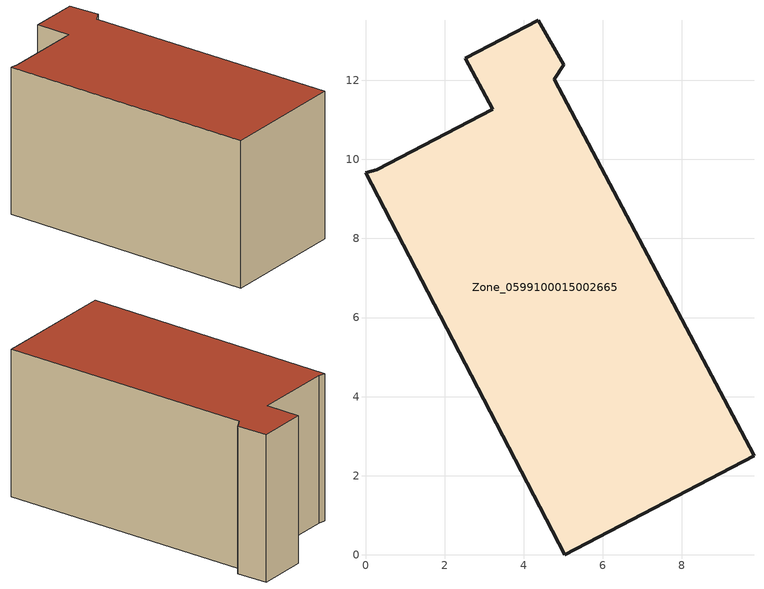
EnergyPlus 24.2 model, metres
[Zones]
Zone_0599100015002665
 floor ground (C_G): 5.04,0 0,9.66 0.28,9.73 3.21,11.26 2.52,12.56 4.36,13.52 5.01,12.39 4.78,12.02 9.82,2.51 z1.27
 wall outside (C_F): 5.01,12.39 4.36,13.52 2.52,12.56 3.21,11.26 0.28,9.73 0,9.66 5.04,0 9.82,2.51 4.78,12.02 5.01,12.39 z1.27:7.51
 roof outside (C_R): 0,9.66 5.04,0 9.82,2.51 4.78,12.02 5.01,12.39 4.36,13.52 2.52,12.56 3.21,11.26 0.28,9.73 z7.51
[BUILDING]
Pand.0599100015002665: North Axis=0; Terrain=City; Loads Convergence Tolerance Value=0.04; Temperature Convergence Tolerance Value=0.4; Solar Distribution=FullExterior; Maximum Number of Warmup Days=25; Minimum Number of Warmup Days=1
[Site:Location]
Rotterdam.The.Hague.AP_ZH_NLD Design_Conditions: Latitude=51.96; Longitude=4.45; Time Zone=1; Elevation=-4.5
[SITE:GROUNDTEMPERATURE:BUILDINGSURFACE]
18, 18, 18, 18, 18, 18, 18, 18, 18, 18, 18, 18
[MATERIAL] Thermal Absorptance=0.9; Solar Absorptance=0.7; Visible Absorptance=0.7
Name | Roughness | Thickness | Conductivity | Density | Specific Heat
G.TI.1975-1991 | MediumSmooth | 0.15 | 0.288461 | 540 | 1210
F.TI.1975-1991 | Rough | 0.3 | 0.230769 | 1920 | 840
R.TI.1975-1991 | MediumRough | 0.2 | 0.153846 | 1500 | 1000
[CONSTRUCTION]
C_G: G.TI.1975-1991
C_F: F.TI.1975-1991
C_R: R.TI.1975-1991
[ZONE]
Zone_0599100015002665: Type=1; Multiplier=1; Ceiling Height=Autocalculate; Volume=Autocalculate; Floor Area=autocalculate; Part of Total Floor Area=Yes
[ZONEINFILTRATION:DESIGNFLOWRATE]
Infil_Zone_0599100015002665: Zone or ZoneList or Space or SpaceList=Zone_0599100015002665; Schedule=AlwaysOn; Design Flow Rate Calculation Method=Flow/Area; Flow Rate per Floor Area=0.003; Constant Term Coefficient=1; Temperature Term Coefficient=0; Velocity Term Coefficient=0; Velocity Squared Term Coefficient=0
[HVACTEMPLATE:ZONE:IDEALLOADSAIRSYSTEM]
Zone_0599100015002665: Maximum Heating Supply Air Temperature=50; Minimum Cooling Supply Air Temperature=13; Maximum Heating Supply Air Humidity Ratio=0.0156; Minimum Cooling Supply Air Humidity Ratio=0.0077; Heating Limit=NoLimit; Cooling Limit=NoLimit; Dehumidification Control Type=ConstantSensibleHeatRatio; Cooling Sensible Heat Ratio=0.7; Dehumidification Setpoint=60; Humidification Control Type=None; Humidification Setpoint=30; Outdoor Air Method=None; Outdoor Air Flow Rate per Person=0.00944; Outdoor Air Flow Rate per Zone Floor Area=0; Outdoor Air Flow Rate per Zone=0; Demand Controlled Ventilation Type=None; Outdoor Air Economizer Type=NoEconomizer; Heat Recovery Type=None; Sensible Heat Recovery Effectiveness=0.7; Latent Heat Recovery Effectiveness=0.65
[ZONECONTROL:THERMOSTAT]
ThermostatControl_Zone_0599100015002665: Zone or ZoneList=Zone_0599100015002665; Control Type Schedule=DualSetpointControlType; Control 1=Thermostat_Zone_0599100015002665; Temperature Difference Between Cutout And Setpoint=0
[THERMOSTATSETPOINT:DUALSETPOINT]
Thermostat_Zone_0599100015002665: Heating Setpoint Temperature Schedule=HeatingSetpoint_Zone_0599100015002665; Cooling Setpoint Temperature Schedule=CoolingSetpoint_Zone_0599100015002665
[SCHEDULE:COMPACT]
HeatingSetpoint_Zone_0599100015002665: Through: 12/31, For: AllDays, Until: 24:00, 21
CoolingSetpoint_Zone_0599100015002665: Through: 12/31, For: AllDays, Until: 24:00, 24
DualSetpointControlType: Through: 12/31, For: AllDays, Until: 24:00, 4
AlwaysOn: Through: 12/31, For: AllDays, Until: 24:00, 1
